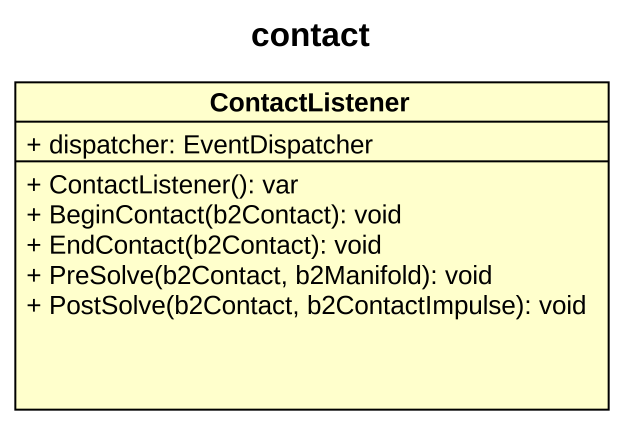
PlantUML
@startuml
title contact
hide circle
hide empty members
skinparam classAttributeIconSize 0
class ContactListener {
  + dispatcher: EventDispatcher
  + ContactListener(): var
  + BeginContact(b2Contact): void
  + EndContact(b2Contact): void
  + PreSolve(b2Contact, b2Manifold): void
  + PostSolve(b2Contact, b2ContactImpulse): void
}
@enduml
